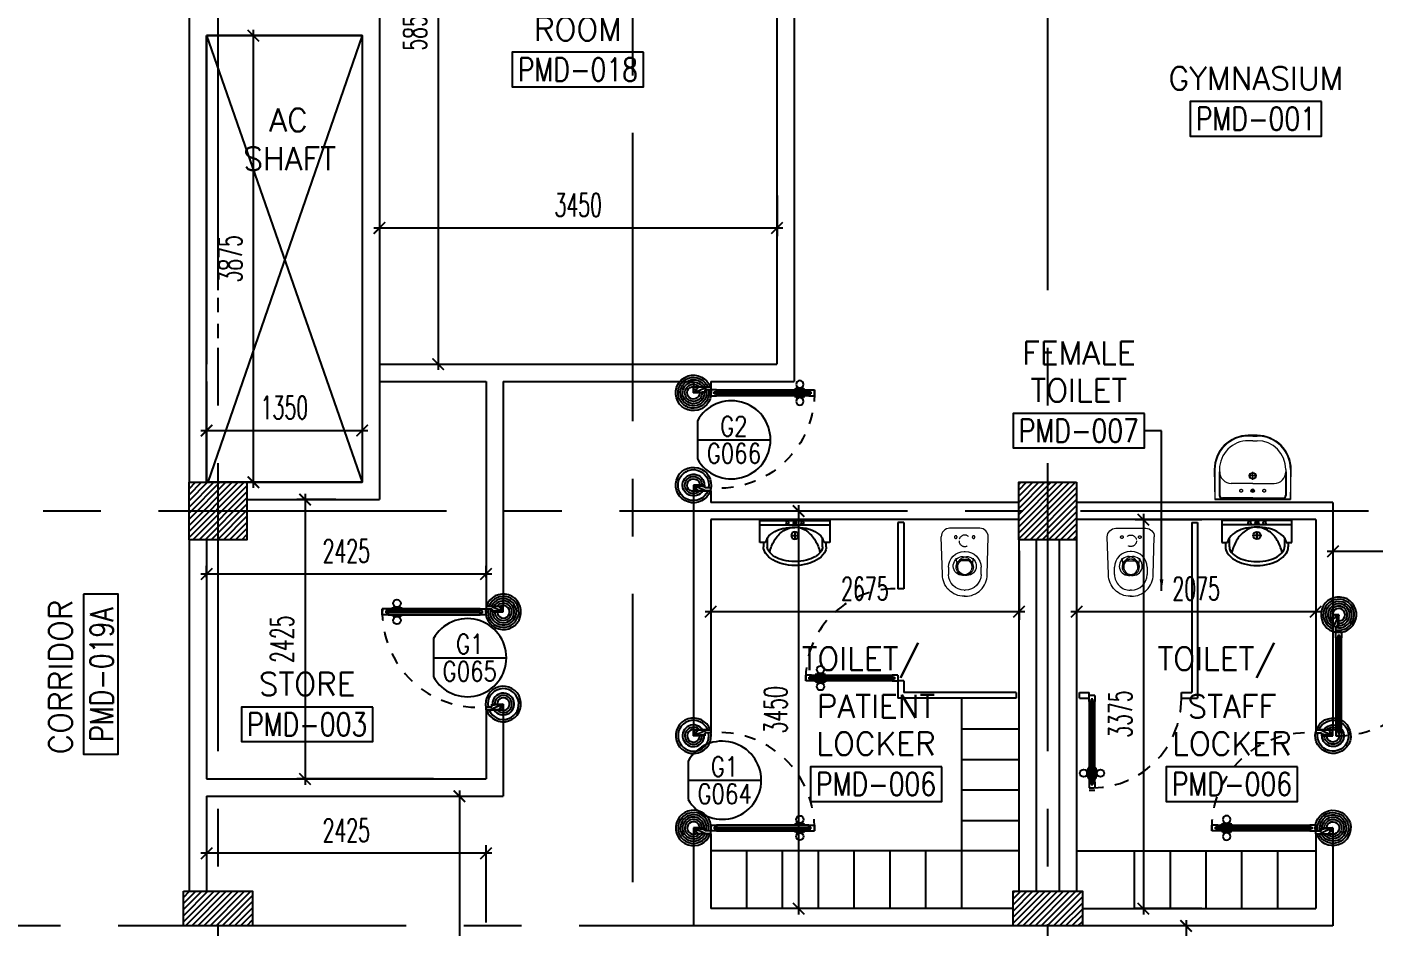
# Model space of a CAD drawing. Extents: x 417866.9 to 417960.2, y 43448 to 43538.2.
# Drawn here: x 417931.88 to 417943.57, y 43494.48 to 43502.29 of the extents above; entities that cross this region are included whole.
import ezdxf
from ezdxf.enums import TextEntityAlignment as Align

# ---------------------------------------------------------------- set-up
doc = ezdxf.new("R2010")
doc.units = 0
doc.header["$MEASUREMENT"] = 0
doc.header["$PDMODE"] = 3
doc.header["$PDSIZE"] = 0.1
for name, pattern in [('CENTERX2', [4, 2.5, -0.5, 0.5, -0.5]), ('DASHED', [0.75, 0.5, -0.25]), ('HIDDEN', [0.375, 0.25, -0.125]), ('HIDDEN2', [0.1875, 0.125, -0.0625])]:
    doc.linetypes.add(name, pattern=pattern)
doc.layers.get('0').update_dxf_attribs({"linetype": 'CONTINUOUS'})
doc.layers.get('DEFPOINTS').update_dxf_attribs({"linetype": 'CONTINUOUS'})
for name, color, linetype in [('AXES', 11, 'CENTERX2'), ('COL', 2, 'CONTINUOUS'), ('DIM', 4, 'CONTINUOUS'), ('DOOR', 4, 'CONTINUOUS'), ('DOOR-CR', 2, 'CONTINUOUS'), ('DOOR-NO', 3, 'CONTINUOUS'), ('FIX', 3, 'CONTINUOUS'), ('HAT', 8, 'CONTINUOUS'), ('HIDDEN', 9, 'HIDDEN2'), ('K-FUR', 3, 'CONTINUOUS'), ('Locker', 7, 'CONTINUOUS'), ('PART', 9, 'CONTINUOUS'), ('RM-BOX', 2, 'CONTINUOUS'), ('RM-IND', 5, 'CONTINUOUS'), ('RM-NAME', 2, 'CONTINUOUS'), ('RM-NO', 2, 'CONTINUOUS'), ('SUNI-FUR', 3, 'CONTINUOUS'), ('TEXT', 4, 'CONTINUOUS'), ('WALL', 2, 'CONTINUOUS')]:
    doc.layers.add(name, color=color, linetype=linetype)
doc.styles.add('ROMANS', font='ROMANS.shx', dxfattribs={"width": 0.6})
doc.dimstyles.new('STANDARD in', dxfattribs={"dimtxt": 0.2, "dimasz": 0.1, "dimexe": 0.07, "dimexo": 0.05, "dimgap": 0.1, "dimtad": 1, "dimdec": 0, "dimlfac": 1000, "dimzin": 0, "dimdsep": 46, "dimtxsty": 'ROMANS', "dimblk": 'ARCHTICK', "dimcen": 0.05, "dimdle": 0.05, "dimclrd": 4, "dimclre": 4, "dimclrt": 2, "dimadec": 0, "dimazin": 0, "dimtfac": 1, "dimtdec": 0, "dimtmove": 2, "dimatfit": 3, "dimfxl": 0, "dimtolj": 1, "dimtzin": 0, "dimarcsym": 0})
pattern_1 = [(45, (417480.111385, 43455.963322), (-0.0265165043, 0.0265165043), [])]

# ---------------------------------------------------------------- blocks, each defined once
blk = doc.blocks.new('DOOR90')
at = {"layer": 'DOOR', "color": 7, "linetype": 'ByBlock'}
for p, q in [((-150, 0), (0, 0)), ((-150, 0), (-150, -25)), ((0, -50), (-114, 0)), ((0, -50), (-40, 0)), ((0, -50), (0, 0)), ((-1000, -25), (-1050, -25)), ((-1050, -75), (-1050, -25)), ((-1050, -25), (-1050, -75)), ((-1000, -75), (-1050, -75)), ((-1000, -42), (-1020, -42)), ((-1020, -42), (-1020, -58)), ((-1000, -58), (-1020, -58)), ((-1000, -25), (-1000, -42)), ((-1000, -58), (-1000, -75)), ((-878, -18), (-968, -18)), ((-968, -25), (-968, -18)), ((-968, -75), (-968, -82)), ((-878, -82), (-968, -82)), ((-955, -9), (-890, -9)), ((-955, -18), (-955, -9)), ((-955, -18), (-890, -18)), ((-955, -82), (-890, -82)), ((-955, -82), (-955, -91)), ((-955, -91), (-890, -91)), ((-890, -18), (-890, -9)), ((-890, -82), (-890, -91)), ((-878, -25), (-878, -18)), ((-878, -75), (-878, -82)), ((-200, -25), (-150, -25)), ((-200, -42), (-200, -25)), ((-180, -42), (-200, -42)), ((-200, -58), (-180, -58)), ((-200, -75), (-200, -58)), ((-150, -75), (-200, -75)), ((-180, -58), (-180, -42)), ((-150, -25), (-100, -25)), ((-150, -75), (-150, -25)), ((-100, -25), (-100, -50)), ((0, -50), (-100, -37)), ((-100, -50), (0, -50)), ((-150, -875), (-100, -875)), ((-150, -900), (-150, -875)), ((-150, -900), (0, -900)), ((0, -900), (-150, -900)), ((0, -850), (-114, -900)), ((-100, -875), (-100, -850)), ((0, -850), (-100, -863)), ((-100, -850), (0, -850)), ((0, -850), (-40, -900)), ((0, -850), (0, -900))]:
    blk.add_line(p, q, dxfattribs=at)
at = {"layer": 'DOOR', "linetype": 'ByBlock'}
for p, q in [((-200, -25), (-1000, -25)), ((-200, -42), (-1000, -42)), ((-200, -58), (-1000, -58)), ((-1000, -75), (-200, -75))]:
    blk.add_line(p, q, dxfattribs=at)
at = {"layer": 'DOOR', "color": 7, "linetype": 'ByBlock'}
for centre in [(-923, 24), (-923, -124)]:
    blk.add_circle(centre, 32.4, dxfattribs=at)
for centre, radius, start, end in [((0, -50), 154, 161.1053, 166.2858), ((0, -50), 94.4, 148.0182, 180), ((0, -50), 134, 158.1598, 169.28), ((0, -50), 114, 154.0838, 167.3774), ((0, -50), 74.4, 137.7764, 180), ((0, -50), 54.4, 113.2074, 180), ((0, -50), 34.4, 90, 180), ((0, -50), 14.4, 90, 180), ((0, -850), 154, 193.7142, 198.8947), ((0, -850), 134, 190.72, 201.8402), ((0, -850), 94.4, 180, 211.9818), ((0, -850), 74.4, 180, 222.2236), ((0, -850), 54.4, 180, 246.7926), ((0, -850), 34.4, 180, 270), ((0, -850), 14.4, 180, 270)]:
    blk.add_arc(centre, radius, start, end, dxfattribs=at)
at = {"layer": 'DOOR', "linetype": 'HIDDEN', "ltscale": 0.5}
blk.add_arc((-222, -50), 828, 178.2701, 275.003, dxfattribs=at)
blk = doc.blocks.new('RM1')
at = {"layer": 'RM-BOX'}
blk.add_lwpolyline([(570, -200), (-570, -200), (-570, -500), (570, -500)], close=True, dxfattribs=at)
at = {"layer": 'RM-NAME', "style": 'ROMANS'}
for tag, p in [('ROOMNAME1', (0, 324)), ('ROOMNAME2', (0, 0))]:
    blk.add_attdef(tag, text='', height=200, dxfattribs=at).set_placement(p, align=Align.MIDDLE)
at = {"layer": 'RM-NO', "style": 'ROMANS', "width": 0.8}
blk.add_attdef('ROOMNO', text='', height=200, dxfattribs=at).set_placement((0, -350), align=Align.MIDDLE)
blk = doc.blocks.new('DD1')
at = {"layer": 'DOOR-CR'}
blk.add_line((-316, 0), (316, 0), dxfattribs=at)
blk.add_lwpolyline([(-316, -166, 3.820224), (-316, 166)], format="xyb", close=True, dxfattribs=at)
at = {"layer": 'DOOR-NO', "color": 255, "style": 'ROMANS'}
for tag, width, p in [('G', 0.8, (-22, 156)), ('0000', 0.7, (-22, -136))]:
    blk.add_attdef(tag, text='', height=196, dxfattribs=dict(at, width=width)).set_placement(p, align=Align.MIDDLE)
blk = doc.blocks.new('COL50')
at = {"layer": 'COL'}
blk.add_lwpolyline([(-250, 250), (-250, -250), (250, -250), (250, 250)], close=True, dxfattribs=at)
blk = doc.blocks.new('*X87')
at = {"color": 0}
for p, q in [((238729, 41923), (239206, 42401)), ((238729, 41976), (239153, 42401)), ((238729, 42029), (239100, 42401)), ((238729, 42082), (239047, 42401)), ((238729, 42135), (238994, 42401)), ((238729, 42188), (238941, 42401)), ((238729, 42241), (238888, 42401)), ((238729, 42294), (238835, 42401)), ((238729, 42347), (238782, 42401)), ((238760, 41901), (239229, 42370)), ((238813, 41901), (239229, 42317)), ((238866, 41901), (239229, 42264)), ((238919, 41901), (239229, 42211)), ((238972, 41901), (239229, 42158)), ((239025, 41901), (239229, 42105)), ((239078, 41901), (239229, 42052)), ((239131, 41901), (239229, 41999)), ((239184, 41901), (239229, 41946))]:
    blk.add_line(p, q, dxfattribs=at)
blk = doc.blocks.new('*X85')
at = {"color": 0}
for p, q in [((245929, 41911), (246419, 42401)), ((245929, 41964), (246366, 42401)), ((245929, 42017), (246313, 42401)), ((245929, 42070), (246260, 42401)), ((245929, 42123), (246207, 42401)), ((245929, 42176), (246154, 42401)), ((245929, 42229), (246101, 42401)), ((245929, 42282), (246048, 42401)), ((245929, 42335), (245995, 42401)), ((245929, 42388), (245942, 42401)), ((245972, 41901), (246429, 42358)), ((246025, 41901), (246429, 42305)), ((246078, 41901), (246429, 42251)), ((246131, 41901), (246429, 42198)), ((246184, 41901), (246429, 42145)), ((246237, 41901), (246429, 42092)), ((246290, 41901), (246429, 42039)), ((246343, 41901), (246429, 41986)), ((246396, 41901), (246429, 41933))]:
    blk.add_line(p, q, dxfattribs=at)
blk = doc.blocks.new('WC')
at = {"layer": 'FIX', "lineweight": 20}
for p, q in [((475, 141), (538, 141)), ((339, 5), (339, -5)), ((395, 76), (490, 60)), ((534, 24), (540, 0)), ((540, 0), (534, -24)), ((674, 5), (674, -5)), ((490, -60), (395, -76)), ((213, -204), (210, -204)), ((538, -141), (475, -141))]:
    blk.add_line(p, q, dxfattribs=at)
at = {"layer": 'FIX', "linetype": 'Continuous', "lineweight": 20}
blk.add_line((420, -47), (420, 45), dxfattribs=at)
at = {"layer": 'FIX', "lineweight": 20}
for points in [[(210, -204, -0.414214), (137, -131), (137, 0), (137, 131, -0.414214), (210, 204)], [(727, -5), (727, 5, 0.414214), (538, 194), (210, 204)], [(727, 5), (727, -5, -0.414214), (538, -194), (210, -204)]]:
    blk.add_lwpolyline(points, format="xyb", dxfattribs=at)
at = {"layer": 'FIX', "linetype": 'HIDDEN2', "lineweight": 20, "ltscale": 0.3}
blk.add_circle((245, 0), 49.8, dxfattribs=at)
at = {"layer": 'FIX', "linetype": 'HIDDEN', "lineweight": 20, "ltscale": 0.05}
for centre in [(213, 78), (213, -77)]:
    blk.add_circle(centre, 11.6, dxfattribs=at)
at = {"layer": 'FIX', "lineweight": 20}
for centre, radius, start, end in [((475, 5), 136, 90, 180), ((538, 5), 136, 360, 90), ((464, -18), 82, 51.0758, 71.504), ((473, -7), 68.2, 27.1532, 51.0758), ((475, -5), 136, 180, 270), ((464, 18), 82, 288.496, 308.9242), ((473, 7), 68.2, 308.9242, 332.8468), ((538, -5), 136, 270, 0)]:
    blk.add_arc(centre, radius, start, end, dxfattribs=at)
at = {"layer": 'FIX', "linetype": 'Continuous', "lineweight": 20}
for centre, start, end in [((443, 46), 88.3879, 182.3338), ((442, -46), 177.6662, 271.6121)]:
    blk.add_arc(centre, 22.3, start, end, dxfattribs=at)
blk = doc.blocks.new('LAV-003')
at = {"layer": 'FIX', "linetype": 'ByBlock'}
blk.add_line((-328, -25), (328, -25), dxfattribs=at)
at = {"layer": 'FIX', "linetype": 'Continuous', "lineweight": 20}
for p, q in [((-328, -285), (-328, -25)), ((328, -285), (328, -25)), ((0, -165), (-187, -165)), ((0, -165), (187, -165)), ((-288, -285), (-288, -265)), ((287, -285), (287, -265)), ((0, -535), (-38, -535)), ((0, -575), (-38, -575)), ((0, -535), (38, -535)), ((0, -575), (38, -575))]:
    blk.add_line(p, q, dxfattribs=at)
at = {"layer": 'FIX', "linetype": 'ByBlock', "ltscale": 0.3}
for p, q in [((-288, -265), (-288, -60)), ((0, -35), (-262, -35)), ((0, -35), (262, -35)), ((287, -265), (287, -60))]:
    blk.add_line(p, q, dxfattribs=at)
at = {"layer": 'FIX', "lineweight": 20}
for p, q in [((-16, -101), (15, -101)), ((0, -85), (0, -116))]:
    blk.add_line(p, q, dxfattribs=at)
at = {"layer": 'FIX', "linetype": 'DASHED', "lineweight": 20, "ltscale": 0.04}
for p, q in [((-36, -230), (37, -230)), ((0, -194), (0, -266))]:
    blk.add_line(p, q, dxfattribs=at)
at = {"layer": 'FIX', "linetype": 'Continuous', "lineweight": 20}
blk.add_lwpolyline([(295, -25), (0, -25), (-328, -25), (-334, -285, 0.414214), (-38, -582), (0, -582), (38, -582, 0.414214), (334, -285), (328, -25), (0, -25)], format="xyb", dxfattribs=at)
at = {"layer": 'FIX', "linetype": 'HIDDEN', "lineweight": 20, "ltscale": 0.05}
for centre in [(-100, -101), (100, -101)]:
    blk.add_circle(centre, 12.4, dxfattribs=at)
at = {"layer": 'FIX', "lineweight": 20}
for centre, radius in [((0, -101), 15.5), ((0, -230), 29.5), ((0, -230), 22.5)]:
    blk.add_circle(centre, radius, dxfattribs=at)
at = {"layer": 'FIX', "linetype": 'ByBlock', "ltscale": 0.3}
for centre, start, end in [((-262, -60), 90, 180), ((262, -60), 0, 90)]:
    blk.add_arc(centre, 25, start, end, dxfattribs=at)
at = {"layer": 'FIX', "linetype": 'Continuous', "lineweight": 20}
for centre, radius, start, end in [((-187, -265), 100, 90, 180), ((187, -265), 100, 0, 90), ((-38, -285), 290, 180, 270), ((-38, -285), 250, 180, 270), ((38, -285), 290, 270, 0), ((38, -285), 250, 270, 0)]:
    blk.add_arc(centre, radius, start, end, dxfattribs=at)
blk = doc.blocks.new('_ARCHTICK')
at = {"color": 0, "linetype": 'ByBlock', "const_width": 0.15}
blk.add_lwpolyline([(-0.5, -0.5), (0.5, 0.5)], dxfattribs=at)
blk = doc.blocks.new('A$C272A55A0')
at = {"layer": 'DOOR', "color": 0, "linetype": 'ByBlock'}
for p, q in [((0, 900), (0, 1050)), ((50, 1050), (0, 1050)), ((25, 950), (50, 950)), ((25, 900), (25, 950)), ((50, 950), (50, 1050)), ((1750, 950), (1750, 1050)), ((1750, 1050), (1800, 1050)), ((1775, 950), (1750, 950)), ((1775, 900), (1775, 950)), ((1800, 1050), (1800, 900)), ((0, 900), (25, 900)), ((75, 900), (25, 900)), ((25, 850), (25, 900)), ((42, 850), (25, 850)), ((58, 870), (42, 870)), ((42, 870), (42, 850)), ((58, 850), (58, 870)), ((75, 850), (58, 850)), ((75, 900), (75, 850)), ((1725, 900), (1775, 900)), ((1725, 900), (1725, 850)), ((1725, 850), (1742, 850)), ((1742, 870), (1758, 870)), ((1742, 850), (1742, 870)), ((1758, 870), (1758, 850)), ((1758, 850), (1775, 850)), ((1800, 900), (1775, 900)), ((1775, 850), (1775, 900)), ((1718, 160), (1709, 160)), ((1709, 95), (1709, 160)), ((1725, 173), (1718, 173)), ((1718, 173), (1718, 83)), ((1718, 95), (1718, 160)), ((1775, 173), (1782, 173)), ((1782, 173), (1782, 83)), ((1782, 160), (1791, 160)), ((1782, 95), (1782, 160)), ((1791, 95), (1791, 160)), ((25, 50), (42, 50)), ((25, 50), (25, 0)), ((25, 0), (75, 0)), ((75, 0), (25, 0)), ((42, 50), (42, 30)), ((42, 30), (58, 30)), ((58, 50), (75, 50)), ((58, 50), (58, 30)), ((75, 50), (75, 0)), ((1718, 95), (1709, 95)), ((1725, 83), (1718, 83)), ((1742, 50), (1725, 50)), ((1725, 50), (1725, 0)), ((1775, 0), (1725, 0)), ((1725, 0), (1775, 0)), ((1742, 50), (1742, 30)), ((1758, 30), (1742, 30)), ((1775, 50), (1758, 50)), ((1758, 50), (1758, 30)), ((1775, 83), (1782, 83)), ((1775, 50), (1775, 0)), ((1782, 95), (1791, 95))]:
    blk.add_line(p, q, dxfattribs=at)
at = {"layer": 'DOOR', "color": 9, "linetype": 'ByBlock'}
for p, q in [((50, 1050), (0, 1010)), ((50, 1050), (0, 937)), ((50, 1050), (37, 950)), ((1750, 1050), (1800, 1010)), ((1750, 1050), (1800, 937)), ((1750, 1050), (1763, 950))]:
    blk.add_line(p, q, dxfattribs=at)
at = {"layer": 'DOOR', "linetype": 'ByBlock'}
for p, q in [((25, 850), (25, 50)), ((42, 850), (42, 50)), ((58, 850), (58, 50)), ((75, 50), (75, 850)), ((1725, 50), (1725, 850)), ((1742, 850), (1742, 50)), ((1758, 850), (1758, 50)), ((1775, 850), (1775, 50))]:
    blk.add_line(p, q, dxfattribs=at)
at = {"layer": 'DOOR', "color": 0, "linetype": 'ByBlock'}
for centre in [(1676, 128), (1824, 128)]:
    blk.add_circle(centre, 32.4, dxfattribs=at)
at = {"layer": 'DOOR', "color": 9, "linetype": 'ByBlock'}
for centre, radius, start, end in [((50, 1050), 54.4, 203.2074, 270), ((50, 1050), 74.4, 227.7764, 270), ((50, 1050), 94.4, 238.0182, 270), ((50, 1050), 114, 244.0838, 257.3774), ((50, 1050), 34.4, 180, 270), ((50, 1050), 14.4, 180, 270), ((1750, 1050), 14.4, 270, 0), ((1750, 1050), 34.4, 270, 0), ((1750, 1050), 54.4, 270, 336.7926), ((1750, 1050), 74.4, 270, 312.2236), ((1750, 1050), 94.4, 270, 301.9818), ((1750, 1050), 114, 282.6226, 295.9162), ((50, 1050), 134, 248.1598, 259.28), ((50, 1050), 154, 251.1053, 256.2858), ((1750, 1050), 134, 280.72, 291.8402), ((1750, 1050), 154, 283.7142, 288.8947)]:
    blk.add_arc(centre, radius, start, end, dxfattribs=at)
at = {"layer": 'DOOR', "linetype": 'HIDDEN', "ltscale": 0.5}
for centre, start, end in [((50, 851), 268.3174, 3.2965), ((1750, 851), 176.7035, 271.6826)]:
    blk.add_arc(centre, 851, start, end, dxfattribs=at)
at = {"layer": 'WALL', "linetype": 'ByBlock'}
blk.add_line((1800, 900), (1800, 1050), dxfattribs=at)
blk = doc.blocks.new('*D647')
at = {"layer": 'DEFPOINTS', "color": 0}
for p in [(417934.937, 43500.882), (417938.387, 43500.882), (417938.387, 43500.55)]:
    blk.add_point(p, dxfattribs=at)
at = {"layer": 'DIM', "color": 4, "lineweight": -2}
for p, q in [((417934.937, 43500.832), (417934.937, 43500.48)), ((417938.387, 43500.832), (417938.387, 43500.48)), ((417934.887, 43500.55), (417938.437, 43500.55))]:
    blk.add_line(p, q, dxfattribs=at)
at = {"layer": 'DIM', "color": 4, "lineweight": -2, "xscale": 0.1, "yscale": 0.1, "zscale": 0.1, "rotation": 180}
blk.add_blockref('_ARCHTICK', (417934.937, 43500.55), dxfattribs=at)
at = {"layer": 'DIM', "color": 4, "lineweight": -2, "xscale": 0.1, "yscale": 0.1, "zscale": 0.1}
blk.add_blockref('_ARCHTICK', (417938.387, 43500.55), dxfattribs=at)
at = {"layer": 'DIM', "color": 2, "insert": (417936.662, 43500.75), "char_height": 0.2, "attachment_point": 5, "style": 'ROMANS'}
blk.add_mtext('\\A1;3450', dxfattribs=at)
blk = doc.blocks.new('*D378')
at = {"layer": 'DEFPOINTS', "color": 0}
for p in [(417935.231, 43505.219), (417935.231, 43499.369), (417935.446, 43499.369)]:
    blk.add_point(p, dxfattribs=at)
at = {"layer": 'DIM', "color": 4, "lineweight": -2}
for p, q in [((417935.446, 43505.269), (417935.446, 43499.319)), ((417935.281, 43505.219), (417935.516, 43505.219)), ((417935.281, 43499.369), (417935.516, 43499.369))]:
    blk.add_line(p, q, dxfattribs=at)
at = {"layer": 'DIM', "color": 4, "lineweight": -2, "xscale": 0.1, "yscale": 0.1, "zscale": 0.1}
for p, rotation in [((417935.446, 43505.219), 90), ((417935.446, 43499.369), 270)]:
    blk.add_blockref('_ARCHTICK', p, dxfattribs=dict(at, rotation=rotation))
at = {"layer": 'DIM', "color": 2, "insert": (417935.246, 43502.294), "char_height": 0.2, "attachment_point": 5, "rotation": 90, "style": 'ROMANS'}
blk.add_mtext('\\A1;5850', dxfattribs=at)
blk = doc.blocks.new('*D648')
at = {"layer": 'DEFPOINTS', "color": 0}
for p in [(417933.843, 43502.219), (417934.137, 43502.219), (417934.267, 43498.344)]:
    blk.add_point(p, dxfattribs=at)
at = {"layer": 'DIM', "color": 4, "lineweight": -2}
for p, q in [((417934.087, 43502.219), (417933.773, 43502.219)), ((417933.843, 43498.294), (417933.843, 43502.269)), ((417934.217, 43498.344), (417933.773, 43498.344))]:
    blk.add_line(p, q, dxfattribs=at)
at = {"layer": 'DIM', "color": 4, "lineweight": -2, "xscale": 0.1, "yscale": 0.1, "zscale": 0.1}
for p, rotation in [((417933.843, 43502.219), 90), ((417933.843, 43498.344), 270)]:
    blk.add_blockref('_ARCHTICK', p, dxfattribs=dict(at, rotation=rotation))
at = {"layer": 'DIM', "color": 2, "insert": (417933.643, 43500.282), "char_height": 0.2, "attachment_point": 5, "rotation": 90, "style": 'ROMANS'}
blk.add_mtext('\\A1;3875', dxfattribs=at)
blk = doc.blocks.new('*D379')
at = {"layer": 'DEFPOINTS', "color": 0}
for p in [(417933.437, 43498.985), (417934.787, 43498.985), (417934.787, 43498.792)]:
    blk.add_point(p, dxfattribs=at)
at = {"layer": 'DIM', "color": 4, "lineweight": -2}
for p, q in [((417933.437, 43498.935), (417933.437, 43498.722)), ((417934.787, 43498.935), (417934.787, 43498.722)), ((417933.387, 43498.792), (417934.837, 43498.792))]:
    blk.add_line(p, q, dxfattribs=at)
at = {"layer": 'DIM', "color": 4, "lineweight": -2, "xscale": 0.1, "yscale": 0.1, "zscale": 0.1, "rotation": 180}
blk.add_blockref('_ARCHTICK', (417933.437, 43498.792), dxfattribs=at)
at = {"layer": 'DIM', "color": 4, "lineweight": -2, "xscale": 0.1, "yscale": 0.1, "zscale": 0.1}
blk.add_blockref('_ARCHTICK', (417934.787, 43498.792), dxfattribs=at)
at = {"layer": 'DIM', "color": 2, "insert": (417934.112, 43498.992), "char_height": 0.2, "attachment_point": 5, "style": 'ROMANS'}
blk.add_mtext('\\A1;1350', dxfattribs=at)
blk = doc.blocks.new('*D380')
at = {"layer": 'DEFPOINTS', "color": 0}
for p in [(417935.862, 43497.548), (417933.437, 43497.467), (417935.862, 43497.467)]:
    blk.add_point(p, dxfattribs=at)
at = {"layer": 'DIM', "color": 4, "lineweight": -2}
for p, q in [((417933.387, 43497.548), (417935.912, 43497.548)), ((417933.437, 43497.517), (417933.437, 43497.618)), ((417935.862, 43497.517), (417935.862, 43497.618))]:
    blk.add_line(p, q, dxfattribs=at)
at = {"layer": 'DIM', "color": 4, "lineweight": -2, "xscale": 0.1, "yscale": 0.1, "zscale": 0.1, "rotation": 180}
blk.add_blockref('_ARCHTICK', (417933.437, 43497.548), dxfattribs=at)
at = {"layer": 'DIM', "color": 4, "lineweight": -2, "xscale": 0.1, "yscale": 0.1, "zscale": 0.1}
blk.add_blockref('_ARCHTICK', (417935.862, 43497.548), dxfattribs=at)
at = {"layer": 'DIM', "color": 2, "insert": (417934.649, 43497.748), "char_height": 0.2, "attachment_point": 5, "style": 'ROMANS'}
blk.add_mtext('\\A1;2425', dxfattribs=at)
blk = doc.blocks.new('*D649')
at = {"layer": 'DEFPOINTS', "color": 0}
for p in [(417934.608, 43498.194), (417934.291, 43495.769), (417935.457, 43495.769)]:
    blk.add_point(p, dxfattribs=at)
at = {"layer": 'DIM', "color": 4, "lineweight": -2}
for p, q in [((417934.291, 43498.244), (417934.291, 43495.719)), ((417934.558, 43498.194), (417934.221, 43498.194)), ((417935.407, 43495.769), (417934.221, 43495.769))]:
    blk.add_line(p, q, dxfattribs=at)
at = {"layer": 'DIM', "color": 4, "lineweight": -2, "xscale": 0.1, "yscale": 0.1, "zscale": 0.1}
for p, rotation in [((417934.291, 43498.194), 90), ((417934.291, 43495.769), 270)]:
    blk.add_blockref('_ARCHTICK', p, dxfattribs=dict(at, rotation=rotation))
at = {"layer": 'DIM', "color": 2, "insert": (417934.091, 43496.982), "char_height": 0.2, "attachment_point": 5, "rotation": 90, "style": 'ROMANS'}
blk.add_mtext('\\A1;2425', dxfattribs=at)
blk = doc.blocks.new('*D381')
at = {"layer": 'DEFPOINTS', "color": 0}
for p in [(417934.724, 43495.619), (417934.737, 43492.749), (417935.631, 43492.749)]:
    blk.add_point(p, dxfattribs=at)
at = {"layer": 'DIM', "color": 4, "lineweight": -2}
for p, q in [((417935.631, 43495.669), (417935.631, 43492.699)), ((417934.774, 43495.619), (417935.701, 43495.619)), ((417934.787, 43492.749), (417935.701, 43492.749))]:
    blk.add_line(p, q, dxfattribs=at)
at = {"layer": 'DIM', "color": 4, "lineweight": -2, "xscale": 0.1, "yscale": 0.1, "zscale": 0.1}
for p, rotation in [((417935.631, 43495.619), 90), ((417935.631, 43492.749), 270)]:
    blk.add_blockref('_ARCHTICK', p, dxfattribs=dict(at, rotation=rotation))
at = {"layer": 'DIM', "color": 2, "insert": (417935.431, 43494.184), "char_height": 0.2, "attachment_point": 5, "rotation": 90, "style": 'ROMANS'}
blk.add_mtext('\\A1;2870', dxfattribs=at)
blk = doc.blocks.new('*D382')
at = {"layer": 'DEFPOINTS', "color": 0}
for p in [(417933.437, 43495.207), (417933.437, 43495.124), (417935.862, 43494.474)]:
    blk.add_point(p, dxfattribs=at)
at = {"layer": 'DIM', "color": 4, "lineweight": -2}
for p, q in [((417935.862, 43494.524), (417935.862, 43495.194)), ((417935.912, 43495.124), (417933.387, 43495.124)), ((417933.437, 43495.157), (417933.437, 43495.054))]:
    blk.add_line(p, q, dxfattribs=at)
at = {"layer": 'DIM', "color": 4, "lineweight": -2, "xscale": 0.1, "yscale": 0.1, "zscale": 0.1, "rotation": 180}
blk.add_blockref('_ARCHTICK', (417933.437, 43495.124), dxfattribs=at)
at = {"layer": 'DIM', "color": 4, "lineweight": -2, "xscale": 0.1, "yscale": 0.1, "zscale": 0.1}
blk.add_blockref('_ARCHTICK', (417935.862, 43495.124), dxfattribs=at)
at = {"layer": 'DIM', "color": 2, "insert": (417934.649, 43495.324), "char_height": 0.2, "attachment_point": 5, "style": 'ROMANS'}
blk.add_mtext('\\A1;2425', dxfattribs=at)
blk = doc.blocks.new('*D388')
at = {"layer": 'DEFPOINTS', "color": 0}
for p in [(417938.924, 43498.094), (417938.574, 43494.644), (417938.924, 43494.644)]:
    blk.add_point(p, dxfattribs=at)
at = {"layer": 'DIM', "color": 4, "lineweight": -2}
for p, q in [((417938.574, 43498.144), (417938.574, 43494.594)), ((417938.874, 43498.094), (417938.504, 43498.094)), ((417938.874, 43494.644), (417938.504, 43494.644))]:
    blk.add_line(p, q, dxfattribs=at)
at = {"layer": 'DIM', "color": 4, "lineweight": -2, "xscale": 0.1, "yscale": 0.1, "zscale": 0.1}
for p, rotation in [((417938.574, 43498.094), 90), ((417938.574, 43494.644), 270)]:
    blk.add_blockref('_ARCHTICK', p, dxfattribs=dict(at, rotation=rotation))
at = {"layer": 'DIM', "color": 2, "insert": (417938.374, 43496.369), "char_height": 0.2, "attachment_point": 5, "rotation": 90, "style": 'ROMANS'}
blk.add_mtext('\\A1;3450', dxfattribs=at)
blk = doc.blocks.new('*D389')
at = {"layer": 'DEFPOINTS', "color": 0}
for p in [(417937.812, 43497.798), (417940.487, 43497.798), (417940.487, 43497.221)]:
    blk.add_point(p, dxfattribs=at)
at = {"layer": 'DIM', "color": 4, "lineweight": -2}
for p, q in [((417937.812, 43497.748), (417937.812, 43497.151)), ((417940.487, 43497.748), (417940.487, 43497.151)), ((417937.762, 43497.221), (417940.537, 43497.221))]:
    blk.add_line(p, q, dxfattribs=at)
at = {"layer": 'DIM', "color": 4, "lineweight": -2, "xscale": 0.1, "yscale": 0.1, "zscale": 0.1, "rotation": 180}
blk.add_blockref('_ARCHTICK', (417937.812, 43497.221), dxfattribs=at)
at = {"layer": 'DIM', "color": 4, "lineweight": -2, "xscale": 0.1, "yscale": 0.1, "zscale": 0.1}
blk.add_blockref('_ARCHTICK', (417940.487, 43497.221), dxfattribs=at)
at = {"layer": 'DIM', "color": 2, "insert": (417939.149, 43497.421), "char_height": 0.2, "attachment_point": 5, "style": 'ROMANS'}
blk.add_mtext('\\A1;2675', dxfattribs=at)
blk = doc.blocks.new('*D390')
at = {"layer": 'DEFPOINTS', "color": 0}
for p in [(417940.987, 43497.728), (417943.062, 43497.728), (417943.062, 43497.221)]:
    blk.add_point(p, dxfattribs=at)
at = {"layer": 'DIM', "color": 4, "lineweight": -2}
for p, q in [((417940.987, 43497.678), (417940.987, 43497.151)), ((417943.062, 43497.678), (417943.062, 43497.151)), ((417940.937, 43497.221), (417943.112, 43497.221))]:
    blk.add_line(p, q, dxfattribs=at)
at = {"layer": 'DIM', "color": 4, "lineweight": -2, "xscale": 0.1, "yscale": 0.1, "zscale": 0.1, "rotation": 180}
blk.add_blockref('_ARCHTICK', (417940.987, 43497.221), dxfattribs=at)
at = {"layer": 'DIM', "color": 4, "lineweight": -2, "xscale": 0.1, "yscale": 0.1, "zscale": 0.1}
blk.add_blockref('_ARCHTICK', (417943.062, 43497.221), dxfattribs=at)
at = {"layer": 'DIM', "color": 2, "insert": (417942.024, 43497.421), "char_height": 0.2, "attachment_point": 5, "style": 'ROMANS'}
blk.add_mtext('\\A1;2075', dxfattribs=at)
blk = doc.blocks.new('*D391')
at = {"layer": 'DEFPOINTS', "color": 0}
for p in [(417942.123, 43498.019), (417941.566, 43494.644), (417942.123, 43494.644)]:
    blk.add_point(p, dxfattribs=at)
at = {"layer": 'DIM', "color": 4, "lineweight": -2}
for p, q in [((417942.073, 43498.019), (417941.496, 43498.019)), ((417941.566, 43498.069), (417941.566, 43494.594)), ((417942.073, 43494.644), (417941.496, 43494.644))]:
    blk.add_line(p, q, dxfattribs=at)
at = {"layer": 'DIM', "color": 4, "lineweight": -2, "xscale": 0.1, "yscale": 0.1, "zscale": 0.1}
for p, rotation in [((417941.566, 43498.019), 90), ((417941.566, 43494.644), 270)]:
    blk.add_blockref('_ARCHTICK', p, dxfattribs=dict(at, rotation=rotation))
at = {"layer": 'DIM', "color": 2, "insert": (417941.366, 43496.332), "char_height": 0.2, "attachment_point": 5, "rotation": 90, "style": 'ROMANS'}
blk.add_mtext('\\A1;3375', dxfattribs=at)
blk = doc.blocks.new('*D392')
at = {"layer": 'DEFPOINTS', "color": 0}
for p in [(417942.425, 43494.494), (417941.937, 43491.399), (417943.037, 43491.399)]:
    blk.add_point(p, dxfattribs=at)
at = {"layer": 'DIM', "color": 4, "lineweight": -2}
for p, q in [((417942.375, 43494.494), (417941.867, 43494.494)), ((417941.937, 43494.544), (417941.937, 43491.349)), ((417942.987, 43491.399), (417941.867, 43491.399))]:
    blk.add_line(p, q, dxfattribs=at)
at = {"layer": 'DIM', "color": 4, "lineweight": -2, "xscale": 0.1, "yscale": 0.1, "zscale": 0.1}
for p, rotation in [((417941.937, 43494.494), 90), ((417941.937, 43491.399), 270)]:
    blk.add_blockref('_ARCHTICK', p, dxfattribs=dict(at, rotation=rotation))
at = {"layer": 'DIM', "color": 2, "insert": (417941.737, 43492.947), "char_height": 0.2, "attachment_point": 5, "rotation": 90, "style": 'ROMANS'}
blk.add_mtext('\\A1;3095', dxfattribs=at)
blk = doc.blocks.new('3')
at = {"layer": 'SUNI-FUR', "linetype": 'Continuous'}
for p, q in [((-0.304, 0), (-0.304, -0.192)), ((0.304, 0), (-0.304, 0)), ((0.304, -0.192), (0.304, 0)), ((0.304, -0.039), (-0.304, -0.039)), ((0.016, -0.021), (-0.015, -0.021)), ((0, -0.005), (0, -0.037)), ((0, -0.098), (0, -0.162)), ((-0.304, -0.192), (-0.254, -0.192)), ((-0.271, -0.228), (-0.271, -0.192)), ((-0.254, -0.192), (-0.239, -0.15)), ((-0.239, -0.228), (-0.239, -0.15)), ((0.032, -0.13), (-0.032, -0.13)), ((0.239, -0.15), (0.254, -0.192)), ((0.239, -0.15), (0.239, -0.228)), ((0.254, -0.192), (0.304, -0.192)), ((0.271, -0.192), (0.271, -0.228))]:
    blk.add_line(p, q, dxfattribs=at)
for centre, radius in [((-0.065, -0.021), 0.0124), ((0, -0.13), 0.0325), ((0, -0.021), 0.0155), ((0.065, -0.021), 0.0124)]:
    blk.add_circle(centre, radius, dxfattribs=at)
for centre, radius, start, end in [((-0.085, -0.267), 0.193, 117.0377, 142.6695), ((-0.028, -0.365), 0.307, 103.0865, 118.1878), ((0.054, -0.312), 0.27, 118.7422, 143.0578), ((-0.008, -0.528), 0.47, 89.0532, 100.9895), ((-0.012, -0.189), 0.13, 84.8536, 119.4454), ((0, -0.527), 0.469, 78.0637, 90), ((0.003, -0.228), 0.168, 61.4441, 91.1678), ((-0.04, -0.297), 0.25, 35.9608, 60.2764), ((0.034, -0.367), 0.306, 62.9623, 78.0637), ((0.085, -0.267), 0.193, 37.3305, 62.9623), ((-0.191, -0.235), 0.0807, 174.5539, 214.673), ((-0.187, -0.234), 0.0525, 173.0893, 213.2084), ((0.104, -0.343), 0.328, 144.0392, 163.2739), ((-0.104, -0.343), 0.328, 16.7261, 35.9608), ((0.171, -0.228), 0.068, 325.327, 0), ((0.171, -0.228), 0.101, 325.327, 0), ((-0.083, -0.16), 0.212, 214.673, 239.0867), ((-0.083, -0.16), 0.18, 214.673, 239.0867), ((0.204, -0.373), 0.433, 163.2739, 167.375), ((-0.035, -0.081), 0.305, 239.0867, 256.0699), ((-0.035, -0.081), 0.272, 239.0867, 256.0699), ((0, 0.062), 0.419, 256.0699, 270), ((0, 0.062), 0.419, 270, 283.9301), ((0.035, -0.081), 0.272, 283.9301, 300.9133), ((0.035, -0.081), 0.305, 283.9301, 300.9133), ((0.089, -0.171), 0.167, 300.9133, 325.327), ((0.089, -0.171), 0.2, 300.9133, 325.327), ((-0.204, -0.373), 0.433, 12.7359, 16.7261), ((0, 0.062), 0.452, 256.0699, 270), ((0, 0.062), 0.452, 270, 283.9301)]:
    blk.add_arc(centre, radius, start, end, dxfattribs=at)
blk = doc.blocks.new('*D640')
at = {"layer": 'DEFPOINTS', "color": 0}
for p in [(417945.012, 43497.745), (417943.212, 43497.526), (417945.012, 43497.526)]:
    blk.add_point(p, dxfattribs=at)
at = {"layer": 'DIM', "color": 4, "lineweight": -2}
for p, q in [((417943.212, 43497.576), (417943.212, 43497.815)), ((417945.012, 43497.576), (417945.012, 43497.815)), ((417943.162, 43497.745), (417945.062, 43497.745))]:
    blk.add_line(p, q, dxfattribs=at)
at = {"layer": 'DIM', "color": 4, "lineweight": -2, "xscale": 0.1, "yscale": 0.1, "zscale": 0.1, "rotation": 180}
blk.add_blockref('_ARCHTICK', (417943.212, 43497.745), dxfattribs=at)
at = {"layer": 'DIM', "color": 4, "lineweight": -2, "xscale": 0.1, "yscale": 0.1, "zscale": 0.1}
blk.add_blockref('_ARCHTICK', (417945.012, 43497.745), dxfattribs=at)
at = {"layer": 'DIM', "color": 2, "insert": (417944.112, 43497.945), "char_height": 0.2, "attachment_point": 5, "style": 'ROMANS'}
blk.add_mtext('\\A1;1800', dxfattribs=at)

msp = doc.modelspace()

# ---------------------------------------------------------------- hatches: boundary and pattern name
at = {"layer": 'HAT'}
h = msp.add_hatch(dxfattribs=at)
h.set_pattern_fill('ANSI31', color=256, scale=0.3, style=0)
h.set_pattern_definition(pattern_1)
h.paths.add_polyline_path([(417933.5366, 43494.4943), (417933.5366, 43494.7943), (417933.8366, 43494.7943), (417933.8366, 43494.4943)])
h.paths.add_polyline_path([(417933.2366, 43494.4943), (417933.2366, 43494.7943), (417933.5366, 43494.7943), (417933.5366, 43494.4943)])
h = msp.add_hatch(dxfattribs=at)
h.set_pattern_fill('ANSI31', color=256, scale=0.3, style=0)
h.set_pattern_definition(pattern_1)
h.paths.add_polyline_path([(417940.7366, 43494.7943), (417940.7366, 43494.4943), (417940.4366, 43494.4943), (417940.4366, 43494.7943)])
h.paths.add_polyline_path([(417941.0366, 43494.7943), (417941.0366, 43494.4943), (417940.7366, 43494.4943), (417940.7366, 43494.7943)])

# ---------------------------------------------------------------- linework, layer by layer
at = {"layer": 'AXES'}
for p, q in [((417933.5366, 43460.01), (417933.5366, 43537.5491)), ((417940.7366, 43460.01), (417940.7366, 43537.5491)), ((417937.1366, 43466.8743), (417937.1366, 43525.6943)), ((417959.5194, 43498.0943), (417889.6966, 43498.0943)), ((417959.1694, 43494.4943), (417889.6966, 43494.4943))]:
    msp.add_line(p, q, dxfattribs=at)
at = {"layer": 'COL'}
for points in [[(417940.9866, 43498.3443), (417940.9866, 43497.8443), (417940.4866, 43497.8443), (417940.4866, 43498.3443)], [(417933.2366, 43494.7943), (417933.8366, 43494.7943), (417933.8366, 43494.4943), (417933.2366, 43494.4943)], [(417941.0366, 43494.4943), (417940.4366, 43494.4943), (417940.4366, 43494.7943), (417941.0366, 43494.7943)]]:
    msp.add_lwpolyline(points, close=True, dxfattribs=at)
at = {"layer": 'DOOR', "linetype": 'ByBlock'}
for p, q in [((417938.6366, 43496.6193), (417938.6366, 43496.6693)), ((417938.6366, 43496.6693), (417938.6366, 43496.6193)), ((417938.6866, 43496.6693), (417938.6366, 43496.6693)), ((417938.6866, 43496.6193), (417938.6366, 43496.6193)), ((417938.6666, 43496.6363), (417938.6666, 43496.6523)), ((417938.6866, 43496.6523), (417938.6666, 43496.6523)), ((417938.6866, 43496.6363), (417938.6666, 43496.6363)), ((417938.6866, 43496.6693), (417939.3866, 43496.6693)), ((417938.6866, 43496.6523), (417938.6866, 43496.6693)), ((417939.3866, 43496.6523), (417938.6866, 43496.6523)), ((417938.6866, 43496.6193), (417938.6866, 43496.6363)), ((417939.3866, 43496.6363), (417938.6866, 43496.6363)), ((417939.3866, 43496.6193), (417938.6866, 43496.6193)), ((417938.719, 43496.6693), (417938.719, 43496.6765)), ((417938.809, 43496.6765), (417938.719, 43496.6765)), ((417938.719, 43496.6193), (417938.719, 43496.6121)), ((417938.809, 43496.6121), (417938.719, 43496.6121)), ((417938.7316, 43496.6765), (417938.7316, 43496.6855)), ((417938.7316, 43496.6855), (417938.7964, 43496.6855)), ((417938.7316, 43496.6765), (417938.7964, 43496.6765)), ((417938.7316, 43496.6121), (417938.7316, 43496.6031)), ((417938.7316, 43496.6121), (417938.7964, 43496.6121)), ((417938.7316, 43496.6031), (417938.7964, 43496.6031)), ((417938.7964, 43496.6765), (417938.7964, 43496.6855)), ((417938.7964, 43496.6121), (417938.7964, 43496.6031)), ((417938.809, 43496.6693), (417938.809, 43496.6765)), ((417938.809, 43496.6193), (417938.809, 43496.6121)), ((417939.4366, 43496.6693), (417939.3866, 43496.6693)), ((417939.3866, 43496.6693), (417939.3866, 43496.6523)), ((417939.3866, 43496.6523), (417939.4066, 43496.6523)), ((417939.4066, 43496.6363), (417939.3866, 43496.6363)), ((417939.3866, 43496.6363), (417939.3866, 43496.6193)), ((417939.3866, 43496.6193), (417939.4366, 43496.6193)), ((417939.4066, 43496.6523), (417939.4066, 43496.6363)), ((417939.4366, 43496.6693), (417939.4366, 43496.6193)), ((417941.0957, 43496.4424), (417941.0957, 43496.4924)), ((417941.1457, 43496.4924), (417941.0957, 43496.4924)), ((417941.1127, 43496.4624), (417941.1127, 43496.4424)), ((417941.1287, 43496.4624), (417941.1127, 43496.4624)), ((417941.1287, 43496.4424), (417941.1287, 43496.4624)), ((417941.1457, 43496.4924), (417941.1457, 43496.4424)), ((417941.1127, 43496.4424), (417941.0957, 43496.4424)), ((417941.0957, 43496.4424), (417941.0957, 43495.7424)), ((417941.1127, 43496.4424), (417941.1127, 43495.7424)), ((417941.1457, 43496.4424), (417941.1287, 43496.4424)), ((417941.1287, 43496.4424), (417941.1287, 43495.7424)), ((417941.1457, 43495.7424), (417941.1457, 43496.4424)), ((417941.0885, 43495.8521), (417941.0795, 43495.8521)), ((417941.0795, 43495.7873), (417941.0795, 43495.8521)), ((417941.0885, 43495.7873), (417941.0795, 43495.7873)), ((417941.0957, 43495.8647), (417941.0885, 43495.8647)), ((417941.0885, 43495.8647), (417941.0885, 43495.7747)), ((417941.0885, 43495.7873), (417941.0885, 43495.8521)), ((417941.0957, 43495.7747), (417941.0885, 43495.7747)), ((417941.1457, 43495.8647), (417941.1529, 43495.8647)), ((417941.1457, 43495.7747), (417941.1529, 43495.7747)), ((417941.1529, 43495.8647), (417941.1529, 43495.7747)), ((417941.1529, 43495.8521), (417941.1619, 43495.8521)), ((417941.1529, 43495.7873), (417941.1529, 43495.8521)), ((417941.1529, 43495.7873), (417941.1619, 43495.7873)), ((417941.1619, 43495.7873), (417941.1619, 43495.8521)), ((417941.0957, 43495.7424), (417941.1127, 43495.7424)), ((417941.0957, 43495.7424), (417941.0957, 43495.6924)), ((417941.1457, 43495.6693), (417941.0957, 43495.6693)), ((417941.1127, 43495.7424), (417941.1127, 43495.7224)), ((417941.1127, 43495.7224), (417941.1287, 43495.7224)), ((417941.1287, 43495.7424), (417941.1457, 43495.7424)), ((417941.1287, 43495.7424), (417941.1287, 43495.7224)), ((417941.1457, 43495.7424), (417941.1457, 43495.6924))]:
    msp.add_line(p, q, dxfattribs=at)
for centre in [(417938.764, 43496.7179), (417938.764, 43496.5708), (417941.0472, 43495.8197), (417941.1942, 43495.8197)]:
    msp.add_circle(centre, 0.0324, dxfattribs=at)
at = {"layer": 'DOOR', "linetype": 'HIDDEN', "ltscale": 0.5}
for centre, start, end in [((417939.4112, 43496.6443), 89.97019, 181.84857), ((417941.1207, 43496.467), 268.15143, 0.02981)]:
    msp.add_arc(centre, 0.775, start, end, dxfattribs=at)
at = {"layer": 'HIDDEN'}
msp.add_line((417933.5366, 43499.3693), (417933.5366, 43502.2193), dxfattribs=at)
at = {"layer": 'K-FUR'}
for p, q in [((417933.4366, 43502.2193), (417934.7866, 43498.3443)), ((417934.7866, 43502.2193), (417933.4464, 43498.3443))]:
    msp.add_line(p, q, dxfattribs=at)
at = {"layer": 'Locker'}
for p, q in [((417939.9866, 43496.4693), (417939.9866, 43494.6443)), ((417939.9866, 43496.2043), (417940.4866, 43496.2043)), ((417939.9866, 43495.9393), (417940.4866, 43495.9393)), ((417939.9866, 43495.6743), (417940.4866, 43495.6743)), ((417939.9866, 43495.4093), (417940.4866, 43495.4093)), ((417940.4866, 43495.1443), (417937.8116, 43495.1443)), ((417938.1223, 43495.1443), (417938.1223, 43494.6443)), ((417938.433, 43495.1443), (417938.433, 43494.6443)), ((417938.7438, 43495.1443), (417938.7438, 43494.6443)), ((417939.0545, 43495.1443), (417939.0545, 43494.6443)), ((417939.3652, 43495.1443), (417939.3652, 43494.6443)), ((417939.6759, 43495.1443), (417939.6759, 43494.6443)), ((417940.9866, 43495.1443), (417943.0616, 43495.1443)), ((417941.4866, 43495.1443), (417941.4866, 43494.6443)), ((417941.7973, 43495.1443), (417941.7973, 43494.6443)), ((417942.108, 43495.1443), (417942.108, 43494.6443)), ((417942.4188, 43495.1443), (417942.4188, 43494.6443)), ((417942.7295, 43495.1443), (417942.7295, 43494.6443))]:
    msp.add_line(p, q, dxfattribs=at)
at = {"layer": 'PART'}
for p, q in [((417939.4366, 43497.9943), (417939.4366, 43497.4193)), ((417939.4866, 43497.9943), (417939.4366, 43497.9943)), ((417939.4866, 43497.9943), (417939.4866, 43497.4193)), ((417941.9866, 43497.9943), (417941.9866, 43496.5193)), ((417941.9866, 43497.9943), (417942.0366, 43497.9943)), ((417942.0366, 43497.9943), (417942.0366, 43496.4693)), ((417939.4866, 43497.4193), (417939.4366, 43497.4193)), ((417939.4866, 43496.6193), (417939.4366, 43496.6193)), ((417939.4366, 43496.6193), (417939.4366, 43496.4693)), ((417939.4866, 43496.6193), (417939.4866, 43496.5193)), ((417940.4616, 43496.4693), (417939.4366, 43496.4693)), ((417940.4616, 43496.5193), (417939.4866, 43496.5193)), ((417940.4616, 43496.5193), (417940.4616, 43496.4693)), ((417941.0107, 43496.4693), (417941.0107, 43496.5193)), ((417941.0116, 43496.5193), (417941.0957, 43496.5193)), ((417941.0116, 43496.4693), (417941.0957, 43496.4693)), ((417941.0957, 43496.4693), (417941.0957, 43496.5193)), ((417941.8956, 43496.4693), (417941.8956, 43496.5193)), ((417941.8956, 43496.5193), (417941.9866, 43496.5193)), ((417941.8956, 43496.4693), (417942.0366, 43496.4693))]:
    msp.add_line(p, q, dxfattribs=at)
at = {"layer": 'RM-BOX'}
msp.add_lwpolyline([(417932.3689, 43497.3715), (417932.3689, 43495.9838), (417932.6689, 43495.9838), (417932.6689, 43497.3715)], close=True, dxfattribs=at)
at = {"layer": 'WALL'}
for p, q in [((417934.9366, 43505.2193), (417934.9366, 43498.1943)), ((417938.3866, 43505.2193), (417938.3866, 43499.3693)), ((417938.5366, 43504.1943), (417938.5366, 43499.2193)), ((417933.2866, 43503.8443), (417933.2866, 43498.3443)), ((417934.7866, 43502.2193), (417933.4366, 43502.2193)), ((417933.4366, 43502.2193), (417933.4366, 43499.3693)), ((417934.7866, 43502.2193), (417934.7866, 43498.3443)), ((417934.9366, 43499.3693), (417938.3866, 43499.3693)), ((417933.4366, 43499.2193), (417933.4366, 43498.3443)), ((417934.9366, 43499.2193), (417935.8616, 43499.2193)), ((417935.8616, 43499.2193), (417935.8616, 43497.2693)), ((417936.0116, 43499.2193), (417936.0116, 43497.2693)), ((417936.0116, 43499.2193), (417937.6616, 43499.2193)), ((417937.6616, 43499.2193), (417937.6616, 43499.1693)), ((417937.8116, 43499.1693), (417937.6616, 43499.1693)), ((417937.8116, 43499.2193), (417938.5366, 43499.2193)), ((417937.8116, 43499.2193), (417937.8116, 43499.1693)), ((417933.7866, 43498.3443), (417934.7866, 43498.3443)), ((417937.6616, 43498.2693), (417937.6616, 43496.1943)), ((417937.8116, 43498.2693), (417937.6616, 43498.2693)), ((417937.8116, 43498.2693), (417937.8116, 43498.1693)), ((417933.7866, 43498.1943), (417934.9366, 43498.1943)), ((417940.4866, 43498.1693), (417937.8116, 43498.1693)), ((417943.2116, 43498.1693), (417940.9866, 43498.1693)), ((417943.2116, 43498.1693), (417943.2116, 43496.1943)), ((417937.8116, 43498.0193), (417937.8116, 43496.1943)), ((417940.4866, 43498.0193), (417937.8116, 43498.0193)), ((417943.0616, 43498.0193), (417940.9866, 43498.0193)), ((417943.0616, 43498.0193), (417943.0616, 43496.1943)), ((417933.2866, 43497.8443), (417933.2866, 43494.7943)), ((417933.4366, 43497.8443), (417933.4366, 43495.7693)), ((417940.4866, 43497.8443), (417940.4866, 43494.7943)), ((417940.6366, 43497.8443), (417940.6366, 43494.7943)), ((417940.8366, 43497.8443), (417940.8366, 43494.7943)), ((417940.9866, 43497.8443), (417940.9866, 43494.7943)), ((417935.8616, 43497.2693), (417936.0116, 43497.2693)), ((417935.8616, 43496.3693), (417935.8616, 43495.7693)), ((417935.8616, 43496.3693), (417936.0116, 43496.3693)), ((417936.0116, 43496.3693), (417936.0116, 43495.6193)), ((417937.8116, 43496.1943), (417937.6616, 43496.1943)), ((417943.0616, 43496.1943), (417943.2116, 43496.1943)), ((417933.4366, 43495.7693), (417935.8616, 43495.7693)), ((417933.4366, 43495.6193), (417936.0116, 43495.6193)), ((417933.4366, 43495.6193), (417933.4366, 43494.7943)), ((417937.6616, 43495.2943), (417937.6616, 43494.4943)), ((417937.8116, 43495.2943), (417937.6616, 43495.2943)), ((417937.8116, 43495.2943), (417937.8116, 43494.6443)), ((417943.0616, 43495.2943), (417943.2116, 43495.2943)), ((417943.0616, 43495.2943), (417943.0616, 43494.6443)), ((417943.2116, 43495.2943), (417943.2116, 43494.4943)), ((417940.4366, 43494.6443), (417937.8116, 43494.6443)), ((417941.0366, 43494.6443), (417943.0616, 43494.6443)), ((417940.4866, 43494.4943), (417937.6616, 43494.4943)), ((417943.2116, 43494.4943), (417940.9866, 43494.4943))]:
    msp.add_line(p, q, dxfattribs=at)
msp.add_lwpolyline([(417933.4367, 43502.2193), (417934.7866, 43502.2193), (417934.7866, 43498.3443), (417933.4367, 43498.3443)], close=True, dxfattribs=at)

# ---------------------------------------------------------------- block references
at = {"layer": 'COL', "xscale": -0.001000000047497451, "yscale": 0.0009999999892897904, "zscale": 0.001}
msp.add_blockref('COL50', (417933.5366, 43498.0943), dxfattribs=at)
at = {"layer": 'DOOR', "color": 0, "yscale": 0.0009999999892897904, "zscale": 0.001}
for name, p, xscale in [('DOOR90', (417937.6616, 43499.1693), -0.001000000047497451), ('DOOR90', (417936.0116, 43497.2693), 0.001000000047497451), ('A$C272A55A0', (417943.2116, 43496.1445), 0.001000000047497451)]:
    msp.add_blockref(name, p, dxfattribs=dict(at, xscale=xscale))
at = {"layer": 'DOOR', "color": 0, "yscale": 0.0009999999892897904, "zscale": 0.001, "rotation": 180}
for p, xscale in [((417937.6616, 43495.2943), 0.001000000047497451), ((417943.2116, 43495.2943), -0.001000000047497451)]:
    msp.add_blockref('DOOR90', p, dxfattribs=dict(at, xscale=xscale))
at = {"layer": 'DOOR-NO'}
ref = msp.add_blockref('DD1', (417938.0126, 43498.712), dxfattribs=dict(at, xscale=0.001000000047497451, yscale=0.0009999999892897904, zscale=0.001))
ref.add_attrib('G', 'G2', dxfattribs={"height": 0.17, "style": 'ROMANS', "width": 0.8}).set_placement((417938.0126, 43498.8299), align=Align.MIDDLE)
ref.add_attrib('000', 'G066', dxfattribs={"height": 0.17, "style": 'ROMANS', "width": 0.8}).set_placement((417938.0126, 43498.5941), align=Align.MIDDLE)
ref = msp.add_blockref('DD1', (417935.7205, 43496.8214), dxfattribs=dict(at, xscale=0.001000000047497451, yscale=0.0009999999892897904, zscale=0.001))
ref.add_attrib('G', 'G1', dxfattribs={"height": 0.17, "style": 'ROMANS', "width": 0.8}).set_placement((417935.7205, 43496.9393), align=Align.MIDDLE)
ref.add_attrib('000', 'G065', dxfattribs={"height": 0.17, "style": 'ROMANS', "width": 0.8}).set_placement((417935.7205, 43496.7035), align=Align.MIDDLE)
ref = msp.add_blockref('DD1', (417937.9321, 43495.758), dxfattribs=dict(at, xscale=0.001000000047497451, yscale=0.0009999999892897904, zscale=0.001))
ref.add_attrib('G', 'G1', dxfattribs={"height": 0.17, "style": 'ROMANS', "width": 0.8}).set_placement((417937.9321, 43495.876), align=Align.MIDDLE)
ref.add_attrib('000', 'G064', dxfattribs={"height": 0.17, "style": 'ROMANS', "width": 0.8}).set_placement((417937.9321, 43495.6401), align=Align.MIDDLE)
at = {"layer": 'HAT', "xscale": 0.001000000047497451, "yscale": 0.0009999999892897904, "zscale": 0.001}
for p, values in [((417936.6591, 43502.275), {'ROOMNO': 'PMD-018', 'ROOMNAME2': 'ROOM', 'ROOMNAME1': 'MECHANICAL'}), ((417942.5428, 43501.8478), {'ROOMNO': 'PMD-001', 'ROOMNAME2': 'GYMNASIUM'}), ((417941.0065, 43499.1412), {'ROOMNO': 'PMD-007', 'ROOMNAME2': 'TOILET', 'ROOMNAME1': 'FEMALE'}), ((417934.3097, 43496.5929), {'ROOMNO': 'PMD-003', 'ROOMNAME2': 'STORE'}), ((417939.2464, 43496.0749), {'ROOMNO': 'PMD-006', 'ROOMNAME2': 'LOCKER', 'ROOMNAME1': 'PATIENT'}), ((417942.3346, 43496.0749), {'ROOMNO': 'PMD-006', 'ROOMNAME2': 'LOCKER', 'ROOMNAME1': 'STAFF'})]:
    msp.add_blockref('RM1', p, dxfattribs=at).add_auto_attribs(values)
for name in ['*X87', '*X85']:
    msp.add_blockref(name, (417694.5581, 43455.9433), dxfattribs=at)
at = {"layer": 'SUNI-FUR', "xscale": -1}
msp.add_blockref('3', (417938.5416, 43498.012), dxfattribs=at)
at = {"layer": 'SUNI-FUR'}
msp.add_blockref('3', (417942.5516, 43498.012), dxfattribs=at)
at = {"layer": 'TEXT', "yscale": 0.0009999999892897904, "zscale": 0.001}
for p, xscale, rotation in [((417940.0161, 43498.081), -0.001000000047497451, 90), ((417941.4571, 43498.081), 0.001000000047497451, 270)]:
    msp.add_blockref('WC', p, dxfattribs=dict(at, xscale=xscale, rotation=rotation))
at = {"layer": 'WALL', "xscale": 0.001000000047497451, "yscale": 0.0009999999892897904, "zscale": 0.001, "rotation": 180}
msp.add_blockref('LAV-003', (417942.5149, 43498.1693), dxfattribs=at)

# ---------------------------------------------------------------- texts
at = {"layer": 'RM-NAME', "style": 'ROMANS'}
for s, p in [('AC', (417934.1483, 43501.4877)), ('SHAFT', (417934.1578, 43501.1509))]:
    msp.add_text(s, height=0.2, dxfattribs=at).set_placement(p, align=Align.MIDDLE)
msp.add_attdef('CORRIDOR', text='ROOMNAME', height=0.2, rotation=90, dxfattribs=at).set_placement((417932.1689, 43496.6542), align=Align.MIDDLE)
for p in [(417939.1154, 43496.7984), (417942.2036, 43496.7984)]:
    msp.add_attdef('TOILET/', text='ROOMNAME', height=0.2, dxfattribs=at).set_placement(p, align=Align.MIDDLE)
at = {"layer": 'RM-NO', "style": 'ROMANS', "width": 0.8}
msp.add_attdef('PMD-019A', text='H0-A00', height=0.2, rotation=90, dxfattribs=at).set_placement((417932.5256, 43496.6743), align=Align.MIDDLE)

# ---------------------------------------------------------------- dimensions: what is measured, and where the dimension line sits
at = {"layer": 'DIM'}
for base, p1, p2, picture, middle in [((417935.446, 43499.3693), (417935.2307, 43505.2193), (417935.2307, 43499.3693), '*D378', (417935.246, 43502.2943)), ((417933.8432, 43502.2193), (417934.267, 43498.3443), (417934.1367, 43502.2193), '*D648', (417933.6432, 43500.2818)), ((417934.2908, 43495.7693), (417934.6085, 43498.1943), (417935.4573, 43495.7693), '*D649', (417934.0908, 43496.9818)), ((417938.5735, 43494.6443), (417938.9242, 43498.0943), (417938.9242, 43494.6443), '*D388', (417938.3735, 43496.3693)), ((417941.566, 43494.6443), (417942.1228, 43498.0193), (417942.1228, 43494.6443), '*D391', (417941.366, 43496.3318)), ((417935.6312, 43492.7493), (417934.7241, 43495.6193), (417934.7366, 43492.7493), '*D381', (417935.4312, 43494.1843)), ((417941.9366, 43491.3993), (417942.4254, 43494.4943), (417943.0366, 43491.3993), '*D392', (417941.7366, 43492.9468))]:
    dim = msp.add_linear_dim(base=base, p1=p1, p2=p2, angle=90, dimstyle='STANDARD in', dxfattribs=at)
    dim.commit()
    dim.dimension.update_dxf_attribs({"geometry": picture, "text_midpoint": middle})
for base, p1, p2, picture, middle in [((417938.3866, 43500.5502), (417934.9366, 43500.8816), (417938.3866, 43500.8816), '*D647', (417936.6616, 43500.7502)), ((417934.7866, 43498.7924), (417933.4367, 43498.9845), (417934.7866, 43498.9845), '*D379', (417934.1117, 43498.9924)), ((417945.0116, 43497.7446), (417943.2116, 43497.5258), (417945.0116, 43497.5258), '*D640', (417944.1116, 43497.9446)), ((417935.8616, 43497.5477), (417933.4366, 43497.4672), (417935.8616, 43497.4672), '*D380', (417934.6491, 43497.7477)), ((417940.4866, 43497.2214), (417937.8116, 43497.7977), (417940.4866, 43497.7977), '*D389', (417939.1491, 43497.4214)), ((417943.0616, 43497.2214), (417940.9866, 43497.728), (417943.0616, 43497.728), '*D390', (417942.0241, 43497.4214)), ((417933.4366, 43495.1241), (417935.8616, 43494.4743), (417933.4366, 43495.2068), '*D382', (417934.6491, 43495.3241))]:
    dim = msp.add_linear_dim(base=base, p1=p1, p2=p2, dimstyle='STANDARD in', dxfattribs=at)
    dim.commit()
    dim.dimension.update_dxf_attribs({"geometry": picture, "text_midpoint": middle})

# ---------------------------------------------------------------- leaders
at = {"layer": 'RM-IND', "color": 6}
msp.add_leader([(417941.7237, 43497.4021), (417941.7237, 43498.7912), (417941.5764, 43498.7912)], dimstyle='STANDARD in', dxfattribs=at)

doc.saveas('drawing.dxf')
